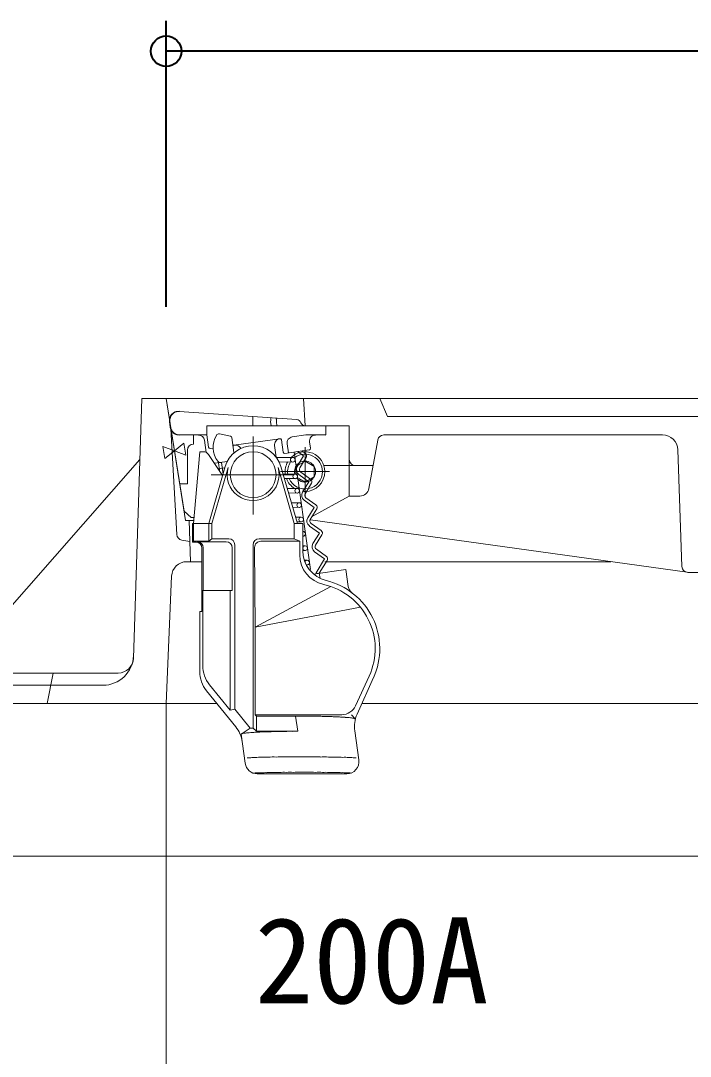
# Model space of a CAD drawing. Units: millimetres at full size, sheet at 1:20; details may follow other scales. Extents: x -5778 to 5792, y -3160 to 3160.
# Drawn here: x -3732.5 to -3513.1, y 2364.5 to 2703.7 of the extents above; entities that cross this region are included whole.
import ezdxf
from ezdxf.enums import TextEntityAlignment as Align

# ---------------------------------------------------------------- set-up
doc = ezdxf.new("R2010")
doc.units = ezdxf.units.MM
doc.header["$LTSCALE"] = 20
doc.header["$PDMODE"] = 32
doc.header["$PDSIZE"] = 10
for name, color, linetype, lineweight in [('0-7_TEMP01', 3, 'Continuous', 18), ('0-9_躯体', 7, 'Continuous', 9), ('0-E_寸法', 1, 'Continuous', 40)]:
    doc.layers.add(name, color=color, linetype=linetype, lineweight=lineweight)
doc.layers.add('0-F_注釈', color=1, linetype='Continuous')
doc.styles.add('ＭＳ ゴシック', font='')
doc.styles.get('ＭＳ ゴシック').set_extended_font_data('MS Gothic')

msp = doc.modelspace()

# ---------------------------------------------------------------- linework, layer by layer
at = {"layer": '0-7_TEMP01'}
for p, q in [((-3656.32, 2567.47), (-3656.32, 2541.99)), ((-3639.32, 2563.99), (-3639.32, 2547.98)), ((-3670.04, 2554.98), (-3642.86, 2554.98)), ((-3647.32, 2555.99), (-3631.32, 2555.99))]:
    msp.add_line(p, q, dxfattribs=at)
at = {"layer": '0-9_躯体'}
for p, q in [((-3692.82, 2579.98), (-3695.54, 2494.83)), ((-3692.82, 2579.98), (-3176.82, 2579.98)), ((-3184.82, 2579.98), (-3684.82, 2579.98)), ((-3678.49, 2539.99), (-3684.82, 2579.98)), ((-3678.96, 2542.98), (-3684.82, 2579.98)), ((-3639.82, 2579.98), (-3639.32, 2570.99)), ((-3614.82, 2579.98), (-3612.32, 2573.99)), ((-3642, 2573.05), (-3680.57, 2575.73)), ((-3683.5, 2570.55), (-3683.75, 2572.32)), ((-3683.35, 2570.55), (-3683.59, 2572.31)), ((-3656.46, 2572.55), (-3656.43, 2572.94)), ((-3656.46, 2572.55), (-3656.46, 2570.97)), ((-3656.43, 2572.94), (-3656.41, 2573.22)), ((-3656.4, 2573.54), (-3656.39, 2573.68)), ((-3650.59, 2572.4), (-3650.57, 2572.69)), ((-3650.59, 2572.4), (-3650.46, 2570.97)), ((-3650.57, 2572.87), (-3650.56, 2573.03)), ((-3650.57, 2572.69), (-3650.57, 2572.87)), ((-3650.56, 2573.03), (-3650.55, 2573.19)), ((-3648.68, 2572.33), (-3648.51, 2570.97)), ((-3272.32, 2573.99), (-3612.32, 2573.99)), ((-3683.23, 2569.99), (-3681.3, 2535.41)), ((-3671.46, 2567.98), (-3680.53, 2567.98)), ((-3675.82, 2567.98), (-3675.82, 2564.99)), ((-3632.76, 2570.97), (-3671.46, 2570.97)), ((-3671.46, 2570.97), (-3671.46, 2567.98)), ((-3671.46, 2567.98), (-3670.9, 2564)), ((-3667.3, 2568.33), (-3663.69, 2567.55)), ((-3643.49, 2567.34), (-3639.02, 2567.98)), ((-3639.32, 2570.99), (-3624.82, 2570.99)), ((-3639.02, 2567.98), (-3632.76, 2567.98)), ((-3632.46, 2568.27), (-3632.46, 2570.68)), ((-3624.82, 2570.99), (-3624.82, 2547.98)), ((-3522.16, 2567.98), (-3613.52, 2567.98)), ((-3672.26, 2566.25), (-3671.7, 2562.25)), ((-3663.3, 2567.13), (-3662.6, 2562.22)), ((-3662.64, 2564.66), (-3647.59, 2566.77)), ((-3662.64, 2564.66), (-3662.45, 2564.68)), ((-3647.02, 2566.35), (-3646.47, 2562.38)), ((-3645.19, 2565.08), (-3644.77, 2562.11)), ((-3637.85, 2565.7), (-3637.56, 2563.63)), ((-3615.48, 2566.34), (-3618.37, 2550.44)), ((-3677.82, 2562.98), (-3677.82, 2551.99)), ((-3675.82, 2538.98), (-3673.82, 2562.48)), ((-3675.82, 2538.98), (-3673.82, 2562.48)), ((-3673.82, 2562.48), (-3672.59, 2562.48)), ((-3673.82, 2562.48), (-3672.59, 2562.48)), ((-3666.3, 2554.67), (-3670.92, 2561.6)), ((-3670.34, 2563.57), (-3669.45, 2563.7)), ((-3649.3, 2564.51), (-3648.76, 2560.72)), ((-3637.98, 2563.07), (-3645.9, 2561.95)), ((-3642.92, 2562.34), (-3637.52, 2523.92)), ((-3641.75, 2562.54), (-3639.77, 2561.11)), ((-3640.33, 2562.74), (-3639.18, 2561.93)), ((-3517.16, 2563.15), (-3515.89, 2524.91)), ((-3754.82, 2489.99), (-3693.46, 2559.99)), ((-3664.76, 2559.31), (-3669.02, 2558.71)), ((-3667.69, 2558.86), (-3667.36, 2556.51)), ((-3666.69, 2559.01), (-3666.17, 2555.2)), ((-3648.67, 2560.65), (-3643.43, 2560.61)), ((-3647.8, 2559.16), (-3643.23, 2559.12)), ((-3639.32, 2559.41), (-3642.32, 2557.68)), ((-3639.77, 2561.11), (-3641.86, 2557.69)), ((-3638.91, 2560.6), (-3641.01, 2557.17)), ((-3639.32, 2559.41), (-3636.32, 2557.68)), ((-3633.23, 2557.98), (-3617.24, 2557.98)), ((-3622.82, 2557.98), (-3617, 2557.98)), ((-3670.82, 2538.98), (-3665.45, 2557.61)), ((-3669.82, 2538.98), (-3664.48, 2557.36)), ((-3667.77, 2556.87), (-3665.55, 2557.21)), ((-3667.36, 2556.51), (-3667.45, 2556.39)), ((-3666.3, 2554.67), (-3665.45, 2557.61)), ((-3642.82, 2538.98), (-3648.16, 2557.36)), ((-3641.82, 2538.98), (-3647.19, 2557.61)), ((-3646.48, 2555.2), (-3642.67, 2555.16)), ((-3642.32, 2557.68), (-3642.32, 2555.17)), ((-3641.32, 2555.03), (-3638.05, 2552.69)), ((-3640.74, 2555.84), (-3637.47, 2553.5)), ((-3636.32, 2557.68), (-3636.32, 2554.29)), ((-3680.39, 2551.99), (-3677.82, 2551.99)), ((-3646.06, 2553.71), (-3642.46, 2553.68)), ((-3639.32, 2552.55), (-3641.33, 2553.72)), ((-3638.05, 2552.69), (-3640.14, 2549.26)), ((-3639.32, 2552.55), (-3636.32, 2554.29)), ((-3637.2, 2552.17), (-3639.29, 2548.74)), ((-3645.13, 2550.49), (-3642.01, 2550.46)), ((-3644.68, 2549), (-3641.8, 2548.97)), ((-3624.82, 2547.98), (-3637.23, 2541.16)), ((-3624.82, 2547.98), (-3621.33, 2547.98)), ((-3643.76, 2545.78), (-3641.35, 2545.76)), ((-3643.34, 2544.29), (-3641.14, 2544.27)), ((-3639.6, 2546.59), (-3636.34, 2544.26)), ((-3639.02, 2547.41), (-3635.76, 2545.07)), ((-3636.34, 2544.26), (-3638.43, 2540.84)), ((-3676.64, 2540.99), (-3678.96, 2542.98)), ((-3676.64, 2540.99), (-3675.62, 2540.99)), ((-3642.41, 2541.07), (-3640.68, 2541.06)), ((-3635.48, 2543.74), (-3637.58, 2540.32)), ((-3678.49, 2539.99), (-3675.7, 2539.99)), ((-3677.32, 2539.99), (-3676.82, 2526.48)), ((-3676.18, 2538.98), (-3669.82, 2538.98)), ((-3676.18, 2538.98), (-3676.18, 2532.92)), ((-3676.18, 2538.98), (-3676.18, 2532.92)), ((-3675.82, 2538.98), (-3675.82, 2533.17)), ((-3670.82, 2538.98), (-3670.82, 2533.17)), ((-3669.82, 2538.98), (-3669.82, 2533.98)), ((-3642.82, 2538.98), (-3640.06, 2538.98)), ((-3642.82, 2538.98), (-3642.82, 2533.98)), ((-3641.97, 2539.58), (-3640.48, 2539.57)), ((-3640.06, 2538.98), (-3640.06, 2530.06)), ((-3637.89, 2538.17), (-3634.62, 2535.84)), ((-3637.55, 2540.22), (-3514.16, 2523)), ((-3637.31, 2538.98), (-3634.04, 2536.65)), ((-3634.62, 2535.84), (-3636.72, 2532.41)), ((-3633.77, 2535.32), (-3635.86, 2531.89)), ((-3679.64, 2533.55), (-3677.07, 2533.12)), ((-3675.82, 2533.17), (-3676.18, 2532.92)), ((-3675.07, 2532.92), (-3676.18, 2532.92)), ((-3670.82, 2533.17), (-3675.82, 2533.17)), ((-3665.19, 2532.98), (-3674.82, 2532.98)), ((-3673.07, 2530.92), (-3673.07, 2510.18)), ((-3672.64, 2530.99), (-3672.64, 2516.99)), ((-3669.82, 2533.98), (-3670.82, 2533.17)), ((-3664.32, 2533.98), (-3669.82, 2533.98)), ((-3663.18, 2530.99), (-3663.18, 2516.99)), ((-3662.32, 2531.99), (-3662.32, 2478.15)), ((-3656.32, 2531.99), (-3656.32, 2471.99)), ((-3655.82, 2531.16), (-3655.7, 2504.98)), ((-3642.82, 2533.98), (-3654.32, 2533.98)), ((-3641.06, 2533.17), (-3653.82, 2533.17)), ((-3640.06, 2531.65), (-3639.37, 2531.64)), ((-3640.06, 2530.17), (-3639.16, 2530.16)), ((-3636.18, 2529.74), (-3632.91, 2527.4)), ((-3632.91, 2527.4), (-3635.69, 2522.86)), ((-3635.59, 2530.55), (-3632.33, 2528.22)), ((-3678.03, 2526.48), (-3673.05, 2526.48)), ((-3639.57, 2526.95), (-3638.7, 2526.94)), ((-3638.94, 2525.46), (-3638.5, 2525.45)), ((-3625.91, 2523.9), (-3636.51, 2522.42)), ((-3632.05, 2526.89), (-3634.64, 2522.67)), ((-3632.82, 2526.48), (-3539.1, 2526.48)), ((-3625.91, 2523.9), (-3625.13, 2518.32)), ((-3684.82, 2479.98), (-3683.03, 2521.7)), ((-3636.5, 2522.4), (-3634.64, 2522.67)), ((-3635.69, 2522.86), (-3635.63, 2522.54)), ((-3634.64, 2522.67), (-3634.3, 2520.99)), ((-3355.75, 2522.98), (-3513.88, 2522.98)), ((-3630.9, 2518.34), (-3655.7, 2504.98)), ((-3673.07, 2516.99), (-3663.18, 2516.99)), ((-3672.82, 2516.99), (-3672.82, 2492.45)), ((-3663.82, 2516.99), (-3663.82, 2477.8)), ((-3621.12, 2511.53), (-3655.7, 2504.98)), ((-3673.82, 2510.18), (-3673.07, 2510.18)), ((-3673.82, 2510.18), (-3673.82, 2490.51)), ((-3655.7, 2504.98), (-3655.7, 2476.36)), ((-3763.91, 2489.99), (-3700.53, 2489.99)), ((-3721.82, 2489.99), (-3723.82, 2479.98)), ((-3622.74, 2479.28), (-3618.27, 2489.02)), ((-3622.25, 2476.51), (-3616.84, 2488.56)), ((-3616.91, 2488.39), (-3616.88, 2488.49)), ((-3748.06, 2485.99), (-3705.51, 2485.99)), ((-3662.03, 2472.41), (-3671.59, 2484.21)), ((-3663.82, 2477.8), (-3670.59, 2486.15)), ((-3765.82, 2479.98), (-3668.26, 2479.98)), ((-3684.82, 2429.98), (-3684.82, 2479.98)), ((-3620.59, 2479.98), (-3184.82, 2479.98)), ((-3662.32, 2478.15), (-3663.82, 2477.8)), ((-3657.32, 2471.99), (-3662.32, 2478.15)), ((-3655.24, 2475.91), (-3655.7, 2476.36)), ((-3627.29, 2476.36), (-3655.7, 2476.36)), ((-3655.24, 2475.91), (-3655.24, 2471)), ((-3642.39, 2475.91), (-3655.24, 2475.91)), ((-3642.39, 2475.91), (-3641.69, 2470.91)), ((-3624.09, 2476.36), (-3622.93, 2474.98)), ((-3657.32, 2471.99), (-3660.24, 2469.99)), ((-3660.24, 2469.99), (-3658.9, 2460.43)), ((-3641.69, 2470.91), (-3655.14, 2470.91)), ((-3623.03, 2471.02), (-3621.69, 2461.54)), ((-3654.94, 2456.99), (-3625.65, 2456.99)), ((-3765.82, 2429.98), (-3434.82, 2429.98)), ((-3684.82, 2429.98), (-3684.82, 2229.98))]:
    msp.add_line(p, q, dxfattribs=at)
for points in [[(-3683.59, 2572.31), (-3683.61, 2572.47), (-3683.62, 2572.64), (-3683.62, 2572.8), (-3683.62, 2572.96), (-3683.6, 2573.12), (-3683.57, 2573.28), (-3683.54, 2573.43), (-3683.49, 2573.59), (-3683.44, 2573.74), (-3683.38, 2573.89), (-3683.32, 2574.05), (-3683.24, 2574.18), (-3683.16, 2574.32), (-3683.07, 2574.46), (-3682.97, 2574.59), (-3682.87, 2574.72), (-3682.76, 2574.83), (-3682.64, 2574.95), (-3682.52, 2575.05), (-3682.4, 2575.15), (-3682.26, 2575.24), (-3682.12, 2575.33), (-3681.98, 2575.41), (-3681.84, 2575.47), (-3681.68, 2575.53), (-3681.53, 2575.59), (-3681.38, 2575.63), (-3681.22, 2575.67), (-3681.06, 2575.7), (-3680.9, 2575.72), (-3680.74, 2575.72), (-3680.57, 2575.72), (-3680.41, 2575.72)], [(-3656.41, 2573.22), (-3656.41, 2573.47), (-3656.4, 2573.54)], [(-3656.39, 2573.68), (-3656.39, 2573.8), (-3656.39, 2573.85), (-3656.39, 2573.89), (-3656.39, 2573.94), (-3656.39, 2573.97), (-3656.39, 2574), (-3656.39, 2574.02), (-3656.39, 2574.04), (-3656.39, 2574.05), (-3656.39, 2574.05)], [(-3650.55, 2573.19), (-3650.55, 2573.33), (-3650.55, 2573.39), (-3650.55, 2573.43), (-3650.54, 2573.49), (-3650.54, 2573.53), (-3650.54, 2573.56), (-3650.55, 2573.59), (-3650.55, 2573.61), (-3650.55, 2573.63), (-3650.55, 2573.65)], [(-3648.68, 2572.33), (-3648.67, 2572.42), (-3648.67, 2572.51), (-3648.67, 2572.6), (-3648.67, 2572.69), (-3648.68, 2572.78), (-3648.68, 2572.86), (-3648.68, 2572.94), (-3648.68, 2573.01), (-3648.69, 2573.09), (-3648.7, 2573.15), (-3648.71, 2573.22), (-3648.72, 2573.27), (-3648.73, 2573.32), (-3648.74, 2573.37), (-3648.75, 2573.41), (-3648.77, 2573.44), (-3648.78, 2573.47), (-3648.8, 2573.5), (-3648.81, 2573.51), (-3648.82, 2573.53), (-3648.84, 2573.53)], [(-3680.38, 2567.98), (-3680.53, 2567.98), (-3680.7, 2567.99), (-3680.85, 2568.01), (-3681.01, 2568.04), (-3681.16, 2568.08), (-3681.32, 2568.12), (-3681.47, 2568.18), (-3681.61, 2568.24), (-3681.75, 2568.31), (-3681.89, 2568.39), (-3682.03, 2568.47), (-3682.16, 2568.56), (-3682.29, 2568.66), (-3682.4, 2568.77), (-3682.52, 2568.88), (-3682.63, 2568.99), (-3682.73, 2569.11), (-3682.82, 2569.24), (-3682.91, 2569.37), (-3682.99, 2569.51), (-3683.07, 2569.65), (-3683.13, 2569.79), (-3683.2, 2569.94), (-3683.24, 2570.09), (-3683.29, 2570.24), (-3683.32, 2570.4), (-3683.35, 2570.55)], [(-3642.82, 2533.98), (-3641.06, 2533.17), (-3641.06, 2528.75)], [(-3657.32, 2471.99), (-3656.32, 2471.99), (-3655.24, 2471)]]:
    msp.add_lwpolyline(points, dxfattribs=at)
for points in [[(-3682.08, 2562.81), (-3678.35, 2561.37), (-3678.97, 2565.32)], [(-3682.11, 2562.8), (-3685.85, 2564.23), (-3685.22, 2560.28)]]:
    msp.add_lwpolyline(points, close=True, dxfattribs=at)
for centre, radius in [((-3656.32, 2554.98), 7.5), ((-3643.33, 2559.87), 0.75), ((-3642.56, 2554.42), 0.75), ((-3641.9, 2549.72), 0.75), ((-3641.24, 2545.02), 0.75), ((-3640.58, 2540.31), 0.75), ((-3639.26, 2530.9), 0.75)]:
    msp.add_circle(centre, radius, dxfattribs=at)
for centre, radius, start, end in [((-3680.77, 2572.74), 3, 86.027, 187.97), ((-3642.11, 2571.56), 1.5, 17.799, 86.027), ((-3639.25, 2572.47), 1.5, 197.799, 270), ((-3680.53, 2570.97), 3, 187.97, 270), ((-3674.24, 2565.97), 2, 8, 90), ((-3667.51, 2567.36), 1, 77.776, 148.67), ((-3635.86, 2565.97), 2, 90, 188), ((-3632.76, 2570.68), 0.3, 0, 90), ((-3632.76, 2568.27), 0.3, 270, 0), ((-3613.52, 2565.99), 2, 90, 169.695), ((-3522.16, 2562.98), 5, 1.909, 90), ((-3675.82, 2562.98), 2, 90, 180), ((-3661.96, 2563.97), 7.5, 148.67, 217.811), ((-3663.79, 2567.06), 0.5, 8, 77.776), ((-3662.6, 2564.36), 0.3, 98, 188), ((-3662.17, 2562.7), 2, 27.333, 98), ((-3647.31, 2564.79), 2, 97.953, 188), ((-3647.52, 2566.28), 0.5, 8, 98), ((-3643.21, 2565.36), 2, 98, 188), ((-3672.59, 2560.48), 2, 33.755, 90), ((-3672.59, 2560.48), 2, 33.755, 90), ((-3670.41, 2564.07), 0.5, 188, 278), ((-3656.32, 2554.98), 9.5, 16.083, 163.917), ((-3656.32, 2554.98), 9.5, 16.083, 163.917), ((-3645.97, 2562.45), 0.5, 188, 278), ((-3639.32, 2555.99), 6.5, 0, 134.446), ((-3639.32, 2555.99), 5.7, 0, 125.623), ((-3639.77, 2561.11), 1, 328.57, 54.43), ((-3638.05, 2563.56), 0.5, 278, 8), ((-3667.09, 2559.99), 1, 217.811, 278), ((-3639.32, 2555.99), 6.5, 150.768, 187.002), ((-3639.32, 2555.99), 5.7, 146.362, 188.066), ((-3639.32, 2555.99), 3.44, 0, 193.678), ((-3622.82, 2559.99), 2, 180, 270), ((-3656.32, 2554.98), 8.5, 163.8, 16.2), ((-3639.32, 2555.99), 5.7, 203.548, 0), ((-3640.15, 2556.65), 2, 148.57, 234.43), ((-3639.32, 2555.99), 3.44, 221.95, 0), ((-3640.15, 2556.65), 1, 148.57, 234.43), ((-3639.32, 2555.99), 6.5, 270, 0), ((-3639.32, 2555.99), 6.5, 200.437, 237.754), ((-3638.05, 2552.69), 1, 328.57, 54.43), ((-3638.44, 2548.22), 2, 148.57, 234.43), ((-3639.32, 2555.99), 6.5, 262.384, 270), ((-3638.44, 2548.22), 1, 148.57, 234.43), ((-3621.33, 2550.99), 3, 270, 349.695), ((-3636.34, 2544.26), 1, 328.57, 54.43), ((-3636.73, 2539.8), 2, 148.57, 234.43), ((-3636.73, 2539.8), 1, 148.57, 234.43), ((-3679.31, 2535.53), 2, 183.194, 260.538), ((-3639.92, 2535.61), 0.75, 0, 101.287), ((-3639.92, 2535.61), 0.75, 259.249, 0), ((-3634.62, 2535.84), 1, 328.57, 54.43), ((-3675.07, 2530.92), 2, 0, 90), ((-3674.65, 2530.99), 2, 0, 90), ((-3665.19, 2530.99), 2, 0, 90), ((-3664.32, 2531.99), 2, 0, 90), ((-3654.32, 2531.99), 2, 90, 180), ((-3653.82, 2531.17), 2, 90, 180.273), ((-3635.01, 2531.37), 2, 148.57, 234.43), ((-3635.01, 2531.37), 1, 148.57, 234.43), ((-3631.06, 2528.75), 10, 180, 257.611), ((-3630.06, 2530.06), 10, 180, 256.403), ((-3632.91, 2527.4), 1, 328.57, 54.43), ((-3678.03, 2521.48), 5, 90, 177.537), ((-3638.6, 2526.2), 0.75, 0, 168.093), ((-3638.6, 2526.2), 0.75, 239.403, 0), ((-3513.88, 2524.98), 2, 181.909, 270), ((-3637.82, 2497.98), 21.5, 335.368, 77.611), ((-3637.82, 2497.98), 23, 335.368, 76.403), ((-3637.82, 2497.98), 23, 335.368, 76.403), ((-3622.16, 2518.73), 3, 188, 232.964), ((-3705.51, 2495.99), 10, 270, 358.172), ((-3700.53, 2494.99), 5, 270, 358.172), ((-3663.82, 2490.51), 10, 180, 219.017), ((-3662.82, 2492.45), 10, 180, 219.017), ((-3637.82, 2497.98), 23, 335.478, 335.835), ((-3627.29, 2481.36), 5, 270, 335.368), ((-3613.12, 2472.41), 10, 155.835, 188), ((-3641.49, 2456.61), 19.32, 87.0399, 92.6893), ((-3639.68, 2456.78), 19.14, 86.7672, 92.4166), ((-3637.91, 2457.12), 18.79, 86.4873, 92.1367), ((-3636.17, 2457.64), 18.24, 86.1925, 91.8418), ((-3634.49, 2458.32), 17.52, 85.8774, 91.5268), ((-3632.89, 2459.16), 16.64, 85.5313, 91.1806), ((-3631.38, 2460.16), 15.59, 85.1418, 90.7912), ((-3629.97, 2461.31), 14.38, 84.6919, 90.3413), ((-3628.69, 2462.59), 13.05, 84.1547, 89.804), ((-3627.53, 2463.98), 11.59, 83.4875, 89.1369), ((-3626.52, 2465.48), 10.01, 82.6183, 88.2676), ((-3625.66, 2467.09), 8.34, 81.4081, 87.0575), ((-3624.97, 2468.76), 6.6, 79.5786, 85.2279), ((-3624.43, 2470.49), 4.8, 76.3917, 82.0411), ((-3624.08, 2472.27), 3, 69.3541, 75.0034), ((-3623.9, 2474.07), 1.32, 43.0396, 48.6889), ((-3623.88, 2475.78), 1.25, 317.8248, 317.9969), ((-3623.87, 2475.73), 1.21, 319.2614, 319.4335), ((-3623.88, 2475.66), 1.18, 322.1671, 322.3392), ((-3623.87, 2475.83), 1.28, 315.5435, 315.7157), ((-3623.86, 2475.62), 1.14, 323.8496, 324.0217), ((-3623.87, 2475.51), 1.08, 328.8597, 329.0318), ((-3623.87, 2475.39), 1.02, 334.5942, 334.7664), ((-3623.87, 2475.55), 1.11, 326.6525, 326.8246), ((-3623.86, 2475.01), 0.93, 358.0663, 358.2385), ((-3623.86, 2475.24), 0.965, 343.7247, 343.8968), ((-3623.86, 2475.12), 0.94, 350.7516, 350.9237), ((-3623.85, 2475.05), 0.92, 354.9442, 355.1163), ((-3623.85, 2475.33), 0.99, 338.0052, 338.1773), ((-3623.86, 2475.28), 0.98, 340.9263, 341.0984), ((-3623.85, 2475.16), 0.94, 347.6492, 347.8213), ((-3623.85, 2475.44), 1.04, 331.8738, 332.0459), ((-3669.8, 2466.11), 10, 8, 39.017), ((-3659.28, 2469.12), 1.3, 132.5353, 138.1352), ((-3659.32, 2469.59), 1.01, 155.5803, 155.8106), ((-3659.32, 2469.67), 0.985, 159.9388, 160.1692), ((-3659.32, 2469.8), 0.945, 168.0428, 168.2731), ((-3658.38, 2470.12), 1.88, 183.9394, 184.0056), ((-3658.38, 2470.19), 1.88, 186.3071, 186.3733), ((-3659.31, 2469.39), 1.12, 145.4548, 145.6852), ((-3658.4, 2469.94), 1.84, 177.5474, 177.6136), ((-3658.43, 2469.99), 1.81, 179.1484, 179.2147), ((-3658.4, 2469.99), 1.84, 179.16, 179.2262), ((-3659.31, 2469.45), 1.08, 148.3806, 148.6109), ((-3659.32, 2469.53), 1.04, 152.0304, 152.2607), ((-3658.4, 2469.93), 1.84, 177.5474, 177.6136), ((-3658.4, 2469.14), 2.04, 154.8176, 154.8838), ((-3658.4, 2470.03), 1.84, 180.7738, 180.84), ((-3658.4, 2470.05), 1.84, 181.5804, 181.6467), ((-3658.4, 2470.08), 1.84, 182.3864, 182.4526), ((-3658.4, 2470.1), 1.84, 183.1914, 183.2576), ((-3658.4, 2470.1), 1.84, 183.1914, 183.2576), ((-3658.4, 2470.15), 1.85, 184.7973, 184.8635), ((-3659.32, 2469.74), 0.96, 164.1227, 164.353), ((-3658.4, 2470.17), 1.85, 185.5976, 185.6638), ((-3659.32, 2469.88), 0.93, 172.9874, 173.2177), ((-3659.32, 2469.95), 0.925, 177.5758, 177.8061), ((-3658.4, 2470.19), 1.85, 186.3956, 186.4619), ((-3658.4, 2470.24), 1.86, 187.984, 188.0502), ((-3659.3, 2469.02), 1.38, 132.2423, 132.4726), ((-3659.3, 2469.25), 1.22, 139.6278, 139.8581), ((-3659.3, 2469.16), 1.26, 136.794, 137.0243), ((-3659.3, 2469.31), 1.17, 142.138, 142.3684), ((-3659.29, 2468.95), 1.43, 130.2266, 130.4569), ((-3659.3, 2469.1), 1.31, 134.1946, 134.4249), ((-3659.29, 2468.88), 1.49, 128.1393, 128.3696), ((-3659.11, 2467.4), 2.88, 105.7104, 111.3103), ((-3658.78, 2465.7), 4.61, 98.4134, 104.0133), ((-3658.27, 2464.04), 6.33, 95.0974, 100.6972), ((-3657.61, 2462.43), 8, 93.1853, 98.7852), ((-3656.8, 2460.9), 9.6, 91.9288, 97.5287), ((-3655.84, 2459.47), 11.11, 91.0221, 96.622), ((-3654.75, 2458.12), 12.52, 90.3284, 95.9283), ((-3653.53, 2456.89), 13.81, 89.768, 95.3679), ((-3652.19, 2455.78), 14.97, 89.302, 94.9019), ((-3650.76, 2454.81), 15.98, 88.8984, 94.4983), ((-3649.23, 2453.99), 16.86, 88.5386, 94.1385), ((-3647.63, 2453.32), 17.56, 88.2132, 93.8131), ((-3645.98, 2452.81), 18.09, 87.9088, 93.5087), ((-3644.28, 2452.46), 18.46, 87.6193, 93.2192), ((-3642.56, 2452.28), 18.66, 87.3387, 92.9386), ((-3654.94, 2460.99), 4, 188, 270), ((-3657.2, 2455.13), 7.13, 89.1499, 98.2675), ((-3655.9, 2452.57), 9.78, 87.9353, 97.0529), ((-3654.21, 2450.24), 12.17, 87.2218, 96.3394), ((-3652.16, 2448.2), 14.27, 86.7332, 95.8508), ((-3649.82, 2446.53), 15.99, 86.3614, 95.479), ((-3647.24, 2445.23), 17.32, 86.0555, 95.1731), ((-3644.49, 2444.38), 18.21, 85.7868, 94.9044), ((-3641.64, 2443.95), 18.64, 85.5369, 94.6545), ((-3638.76, 2443.99), 18.6, 85.2918, 94.4094), ((-3635.93, 2444.49), 18.09, 85.0401, 94.1577), ((-3633.2, 2445.42), 17.12, 84.7662, 93.8838), ((-3630.66, 2446.78), 15.72, 84.4516, 93.5692), ((-3628.36, 2448.53), 13.93, 84.0639, 93.1815), ((-3626.38, 2450.62), 11.78, 83.5475, 92.6651), ((-3625.65, 2460.99), 4, 270, 8), ((-3624.75, 2452.99), 9.34, 82.7771, 91.8947), ((-3623.51, 2455.59), 6.66, 81.4127, 90.5303), ((-3655.23, 2447.55), 9.72, 88.8042, 96.221), ((-3653.89, 2445.63), 11.7, 88.1955, 95.6123), ((-3652.31, 2443.89), 13.48, 87.7576, 95.1743), ((-3650.51, 2442.39), 15.04, 87.4176, 94.8343), ((-3648.53, 2441.11), 16.34, 87.1357, 94.5525), ((-3646.41, 2440.11), 17.38, 86.8928, 94.3096), ((-3644.18, 2439.39), 18.11, 86.6731, 94.0898), ((-3641.87, 2438.97), 18.55, 86.4671, 93.8839), ((-3639.53, 2438.84), 18.68, 86.2682, 93.6849), ((-3637.18, 2439.02), 18.5, 86.0682, 93.4849), ((-3634.89, 2439.5), 18, 85.8606, 93.2773), ((-3632.67, 2440.27), 17.21, 85.6376, 93.0543), ((-3630.57, 2441.32), 16.12, 85.3885, 92.8053), ((-3628.63, 2442.63), 14.78, 85.099, 92.5157), ((-3626.87, 2444.19), 13.18, 84.7445, 92.1612), ((-3625.33, 2445.95), 11.36, 84.2814, 91.6982)]:
    msp.add_arc(centre, radius, start, end, dxfattribs=at)
at = {"layer": '0-E_寸法'}
for p, q in [((-3684.82, 2609.98), (-3684.82, 2703.69)), ((-3184.82, 2693.69), (-3684.82, 2693.69))]:
    msp.add_line(p, q, dxfattribs=at)
msp.add_point((-3684.82, 2693.69), dxfattribs=at)

# ---------------------------------------------------------------- texts
at = {"layer": '0-F_注釈', "style": 'ＭＳ ゴシック'}
msp.add_text('200A', height=28.15, dxfattribs=at).set_placement((-3655.77, 2373.36), align=Align.BOTTOM_LEFT)

doc.saveas('drawing.dxf')
